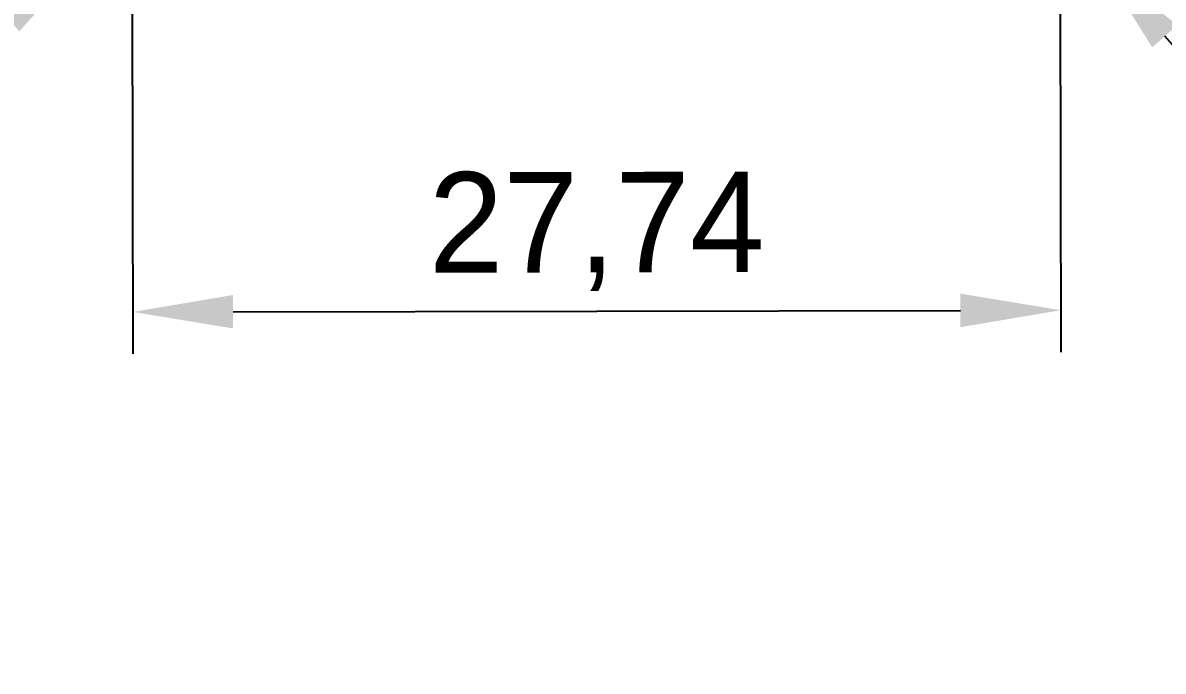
# Model space of a CAD drawing. Header units: millimetres. Extents: x 237 to 337, y 93 to 245.
# Drawn here: x 264.2 to 298.28, y 92.94 to 112.29 of the extents above; entities that cross this region are included whole.
import ezdxf

# ---------------------------------------------------------------- set-up
doc = ezdxf.new("R2010")
doc.units = ezdxf.units.MM
doc.dimstyles.new('ISO-25', dxfattribs={"dimtxt": 3, "dimasz": 3, "dimexe": 1.25, "dimexo": 0.625, "dimtad": 1, "dimtxsty": 'Standard', "dimcen": 2.5, "dimclrd": 3, "dimclre": 3, "dimclrt": 3, "dimadec": 0, "dimazin": 0, "dimtfac": 1, "dimtmove": 0, "dimatfit": 3, "dimfxl": 1, "dimarcsym": 0})

# ---------------------------------------------------------------- blocks, each defined once
blk = doc.blocks.new('*D221')
at = {"color": 3, "lineweight": -2}
for p, q in [((295.199, 115.438), (296.342, 114.141)), ((315.028, 92.937), (298.326, 111.89))]:
    blk.add_line(p, q, dxfattribs=at)
at = {"color": 3}
blk.add_solid([(298.701, 112.221), (297.951, 111.559), (296.342, 114.141)], dxfattribs=at)
at = {"layer": 'Defpoints', "color": 0}
for p in [(295.199, 115.438), (296.342, 114.141)]:
    blk.add_point(p, dxfattribs=at)
at = {"color": 3, "insert": (312.595, 99.29), "char_height": 3, "attachment_point": 5, "rotation": 311.3874}
blk.add_mtext('R1,73', dxfattribs=at)
blk = doc.blocks.new('*D222')
at = {"color": 3, "lineweight": -2}
for p, q in [((267.462, 115.388), (266.114, 114.304)), ((251.503, 102.553), (263.776, 112.423))]:
    blk.add_line(p, q, dxfattribs=at)
at = {"color": 3}
blk.add_solid([(263.463, 112.813), (264.09, 112.034), (266.114, 114.304)], dxfattribs=at)
at = {"layer": 'Defpoints', "color": 0}
for p in [(267.462, 115.388), (266.114, 114.304)]:
    blk.add_point(p, dxfattribs=at)
at = {"color": 3, "insert": (254.983, 108.399), "char_height": 3, "attachment_point": 5, "rotation": 38.8085}
blk.add_mtext('R1,73', dxfattribs=at)
blk = doc.blocks.new('*D233')
at = {"color": 3, "lineweight": -2}
for p, q in [((267.463, 114.763), (267.486, 102.412)), ((295.2, 114.813), (295.223, 102.463)), ((270.483, 103.668), (292.22, 103.707))]:
    blk.add_line(p, q, dxfattribs=at)
at = {"color": 3}
for points in [[(270.483, 104.168), (270.484, 103.168), (267.483, 103.662)], [(292.219, 104.207), (292.221, 103.207), (295.22, 103.713)]]:
    blk.add_solid(points, dxfattribs=at)
at = {"layer": 'Defpoints', "color": 0}
for p in [(267.462, 115.388), (295.199, 115.438), (295.22, 103.713)]:
    blk.add_point(p, dxfattribs=at)
at = {"color": 3, "insert": (281.348, 106.063), "char_height": 3, "attachment_point": 5, "rotation": 0.1049}
blk.add_mtext('27,74', dxfattribs=at)

msp = doc.modelspace()

# ---------------------------------------------------------------- dimensions: what is measured, and where the dimension line sits
dim = msp.add_radius_dim(center=(267.462, 115.388), mpoint=(266.114, 114.304), dimstyle='ISO-25')
dim.commit()
dim.dimension.update_dxf_attribs({"geometry": '*D222', "text_midpoint": (254.983, 108.399)})
dim = msp.add_aligned_dim(p1=(267.462, 115.388), p2=(295.199, 115.438), distance=-11.725, dimstyle='ISO-25')
dim.commit()
dim.dimension.update_dxf_attribs({"geometry": '*D233', "text_midpoint": (281.348, 106.063)})
dim = msp.add_radius_dim(center=(295.199, 115.438), mpoint=(296.342, 114.141), dimstyle='ISO-25')
dim.commit()
dim.dimension.update_dxf_attribs({"geometry": '*D221', "text_midpoint": (310.813, 97.72), "dimtype": 164})

doc.saveas('drawing.dxf')
